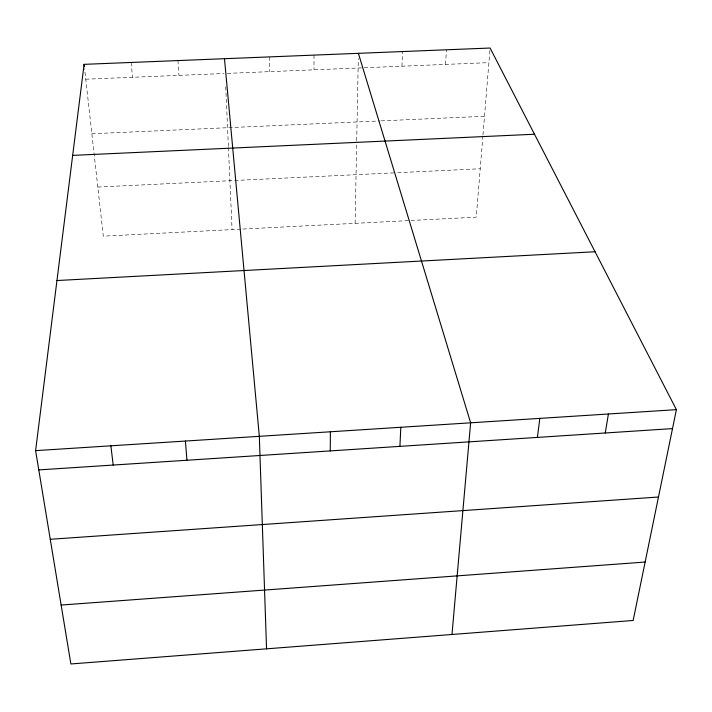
<?xml version="1.0" encoding="UTF-8"?>
<svg xmlns="http://www.w3.org/2000/svg" width="712" height="712" viewBox="0 0 712 712"><rect width="100%" height="100%" fill="white"/><g stroke="black" fill="none" stroke-linecap="round" stroke-linejoin="round"><path stroke-width="0.53" stroke-dasharray="3.56 2.67" d="M355.119 223.328L356.694 141.733M356.712 140.629L358.296 58.571M401.951 66.207L402.538 51.549M445.543 64.418L446.433 49.787M482.905 135.956L476.275 217.169L241.84 229.095M482.994 134.862L489.998 49.084M240.754 229.148L103.293 236.153L84.577 68.583M97.811 187.042L395.472 172.802M397.661 172.705L480.226 168.753M91.857 133.749L380.066 120.924M381.16 120.88L484.516 116.279M85.769 79.201L224.031 73.514M227.306 73.38L488.895 62.629M131.168 62.451L132.494 77.279M177.956 60.573L178.943 75.365M225.722 86.757L228.383 146.485M228.427 147.598L232.076 229.593M269.367 56.898L269.706 71.636M314.001 55.109L314.028 69.821"/><path stroke-width="1.07" d="M330.252 450.91L330.395 431.775M399.913 446.371L400.82 427.271M451.987 634.49L470.632 422.812L358.394 53.329M35.6 450.634L84.105 64.347L490.087 48.033L676.4 409.649L633.146 620.472L70.88 663.967L35.6 450.634L676.4 409.649M537.4 437.408L539.829 418.38M605.245 432.985L608.413 413.992M61.134 605.049L645.134 562.044M50.258 539.287L658.475 497.012M38.786 469.902L672.511 428.606M56.96 280.537L595.045 251.754M72.677 155.385L534.498 134.239M110.876 445.819L113.199 465.052M84.105 64.347L84.345 66.465M224.476 58.704L259.328 436.322L266.555 648.828M185.449 441.048L186.927 460.246"/></g></svg>
